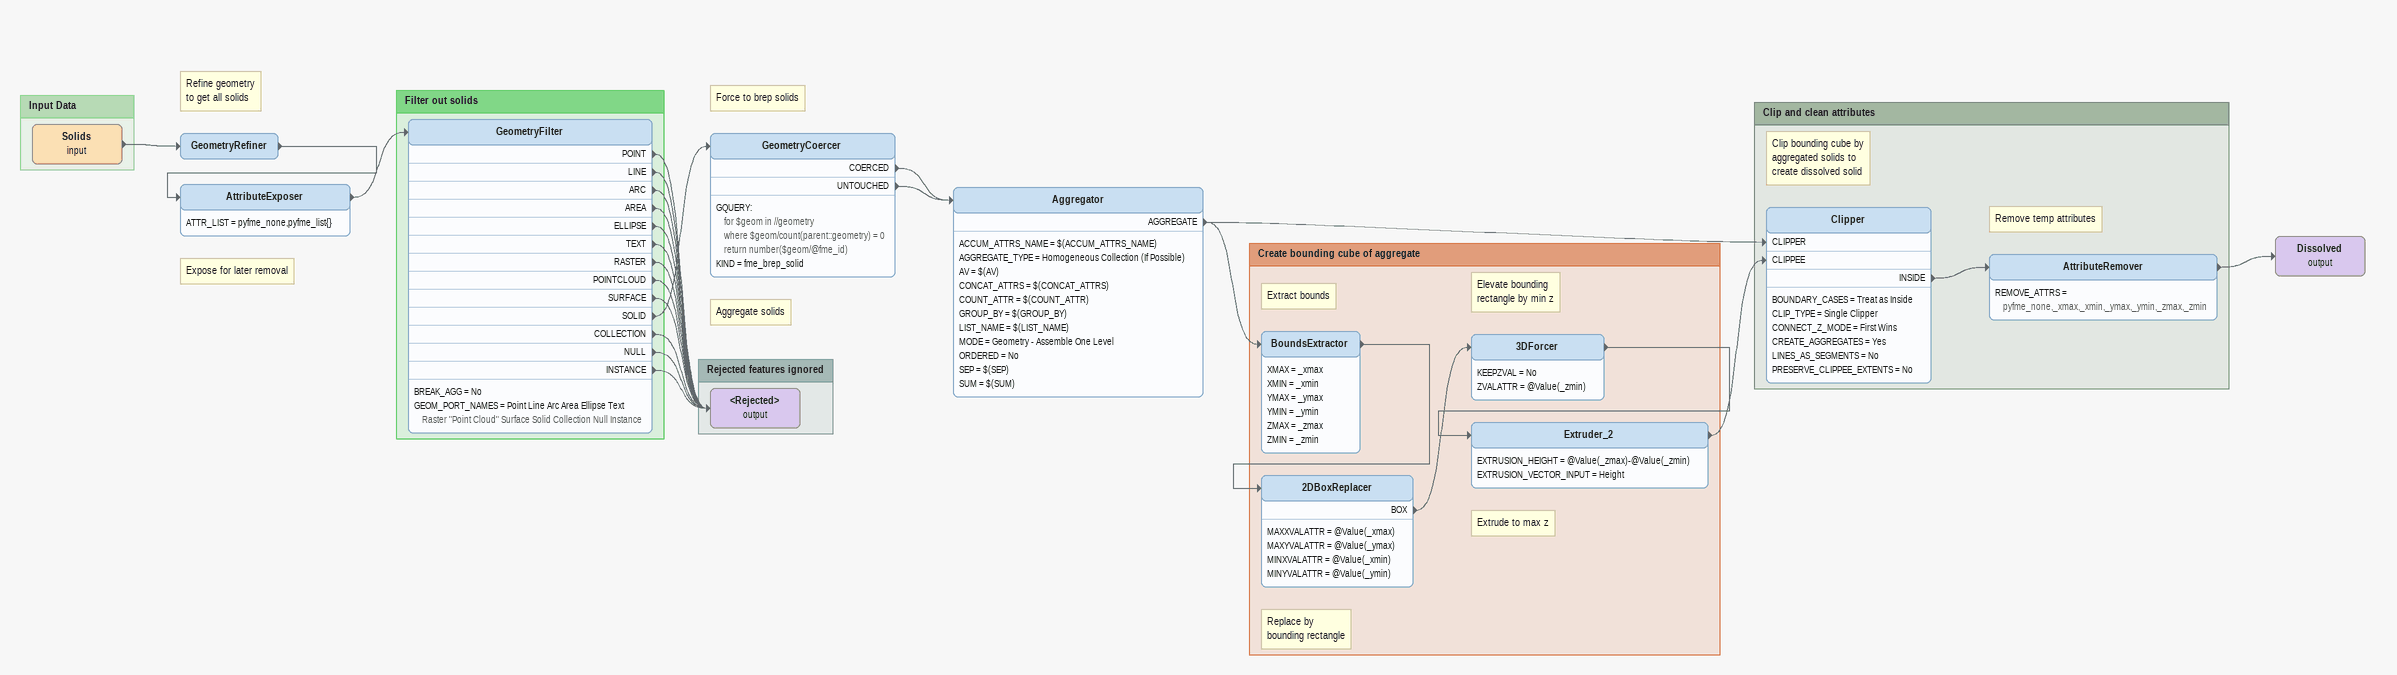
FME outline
Note: Refine geometry / to get all solids
GeometryRefiner
    -> AttributeExposer
Note: Expose for later removal
AttributeExposer
    ATTR_LIST = pyfme_none,pyfme_list{}
    -> GeometryFilter
Note: Force to brep solids
GeometryCoercer
    GQUERY:
      for $geom in //geometry
      where $geom/count(parent::geometry) = 0
      return number($geom/@fme_id)
    KIND = fme_brep_solid
    COERCED -> Aggregator
    UNTOUCHED -> Aggregator
Note: Aggregate solids
Aggregator
    ACCUM_ATTRS_NAME = $(ACCUM_ATTRS_NAME)
    AGGREGATE_TYPE = Homogeneous Collection (If Possible)
    AV = $(AV)
    CONCAT_ATTRS = $(CONCAT_ATTRS)
    COUNT_ATTR = $(COUNT_ATTR)
    GROUP_BY = $(GROUP_BY)
    LIST_NAME = $(LIST_NAME)
    MODE = Geometry - Assemble One Level
    ORDERED = No
    SEP = $(SEP)
    SUM = $(SUM)
    AGGREGATE -> BoundsExtractor
    AGGREGATE -> Clipper [CLIPPER]
Dissolved (output)

Bookmark: Input Data
Solids (input)
    -> GeometryRefiner

Bookmark: Filter out solids
GeometryFilter
    BREAK_AGG = No
    GEOM_PORT_NAMES = Point Line Arc Area Ellipse Text Raster "Point Cloud" Surface Solid Collection Null Instance
    POINT -> <Rejected> (output)
    LINE -> <Rejected> (output)
    ARC -> <Rejected> (output)
    AREA -> <Rejected> (output)
    ELLIPSE -> <Rejected> (output)
    TEXT -> <Rejected> (output)
    RASTER -> <Rejected> (output)
    POINTCLOUD -> <Rejected> (output)
    SURFACE -> <Rejected> (output)
    SOLID -> GeometryCoercer
    COLLECTION -> <Rejected> (output)
    NULL -> <Rejected> (output)
    INSTANCE -> <Rejected> (output)

Bookmark: Create bounding cube of aggregate
Note: Extract bounds
BoundsExtractor
    XMAX = _xmax
    XMIN = _xmin
    YMAX = _ymax
    YMIN = _ymin
    ZMAX = _zmax
    ZMIN = _zmin
    -> 2DBoxReplacer
Note: Replace by / bounding rectangle
2DBoxReplacer
    MAXXVALATTR = @Value(_xmax)
    MAXYVALATTR = @Value(_ymax)
    MINXVALATTR = @Value(_xmin)
    MINYVALATTR = @Value(_ymin)
    BOX -> 3DForcer
Note: Elevate bounding / rectangle by min z
3DForcer
    KEEPZVAL = No
    ZVALATTR = @Value(_zmin)
    -> Extruder_2
Note: Extrude to max z
Extruder_2
    EXTRUSION_HEIGHT = @Value(_zmax)-@Value(_zmin)
    EXTRUSION_VECTOR_INPUT = Height
    -> Clipper [CLIPPEE]

Bookmark: Clip and clean attributes
Note: Clip bounding cube by / aggregated solids to / create dissolved solid
Clipper
    BOUNDARY_CASES = Treat as Inside
    CLIP_TYPE = Single Clipper
    CONNECT_Z_MODE = First Wins
    CREATE_AGGREGATES = Yes
    LINES_AS_SEGMENTS = No
    PRESERVE_CLIPPEE_EXTENTS = No
    INSIDE -> AttributeRemover
Note: Remove temp attributes
AttributeRemover
    REMOVE_ATTRS = pyfme_none,_xmax,_xmin,_ymax,_ymin,_zmax,_zmin
    -> Dissolved (output)

Bookmark: Rejected features ignored
<Rejected> (output)
